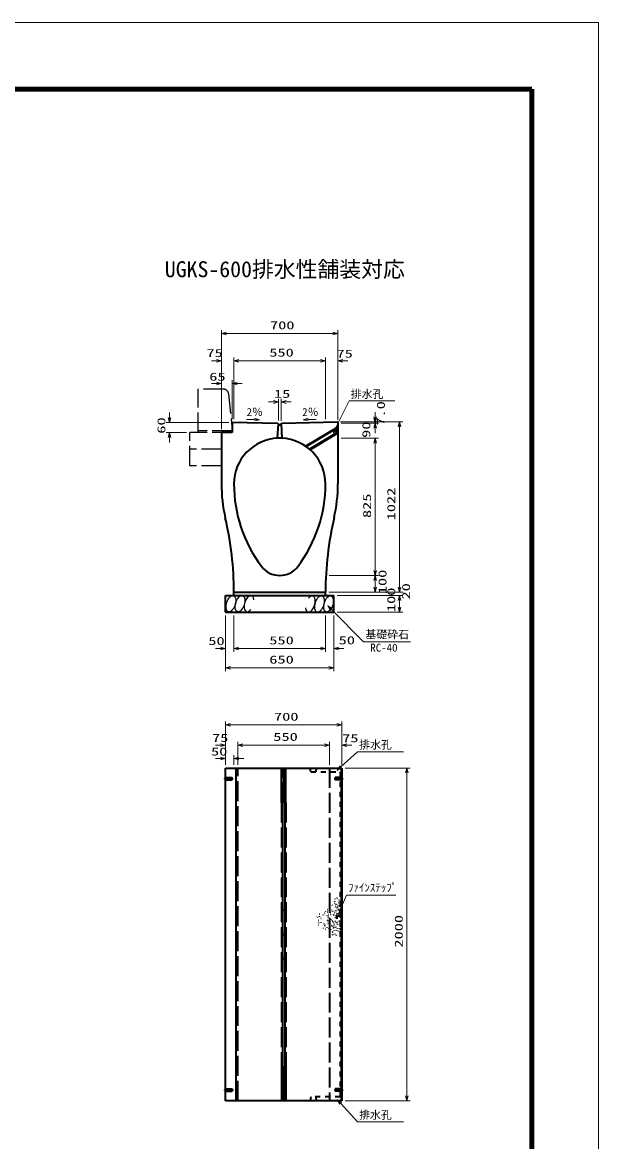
# Model space of a CAD drawing. Units: millimetres on the paper. Extents: x 0 to 841, y 0 to 594.
# Drawn here: x 667.9 to 841, y 257.8 to 594 of the extents above; entities that cross this region are included whole.
import ezdxf
from ezdxf.enums import TextEntityAlignment as Align

# ---------------------------------------------------------------- set-up
doc = ezdxf.new("R2010")
doc.units = ezdxf.units.MM
for name, pattern in [('DASHED', [7.5, 6, -1.5]), ('USER1', [18.5, 12, -1.5, 3.5, -1.5]), ('USER2', [3, 1.5, -1.5])]:
    doc.linetypes.add(name, pattern=pattern)
for name, color, linetype, lineweight in [('D-BMK（構造物基準線）', 2, 'USER1', 18), ('D-STR-DIM（寸法）', 7, 'Continuous', 13), ('D-STR-HTXT(基礎砕石-旗)', 7, 'Continuous', 13), ('D-STR-HTXT（WS-旗）', 7, 'Continuous', 13), ('D-STR-HTXT（旗上げ）', 7, 'Continuous', 13), ('D-STR-STRF(グリ)', 7, 'Continuous', 25), ('D-STR-STRF(歩車)', 7, 'DASHED', 25), ('D-STR（構造物WS）', 1, 'Continuous', 35), ('D-STR（構造物）', 1, 'Continuous', 35), ('D-TTL-LINE（区切線）', 7, 'Continuous', 18), ('D-TTL（外枠）', 2, 'Continuous', 140)]:
    doc.layers.add(name, color=color, linetype=linetype, lineweight=lineweight)
doc.layers.add('D-STR-TXT(文字)', color=7, linetype='Continuous')
doc.styles.add('ＭＳ ゴシック', font='')
doc.styles.get('ＭＳ ゴシック').set_extended_font_data('MS Gothic')

# ---------------------------------------------------------------- blocks, each defined once
blk = doc.blocks.new('_Open30')
at = {"color": 7, "linetype": 'Continuous', "lineweight": 13}
for p, q in [((-1, 0.2679), (0, 0)), ((0, 0), (-1, -0.2679)), ((0, 0), (-1, 0))]:
    blk.add_line(p, q, dxfattribs=at)

msp = doc.modelspace()

# ---------------------------------------------------------------- linework, layer by layer
at = {"layer": 'D-BMK（構造物基準線）'}
for p, q in [((728.452, 366.759), (731.301, 366.759)), ((764.376, 366.759), (761.526, 366.759)), ((728.452, 273.259), (731.301, 273.259)), ((764.376, 273.259), (761.526, 273.259))]:
    msp.add_line(p, q, dxfattribs=at)
at = {"layer": 'D-STR-DIM（寸法）'}
for p, q in [((727.714, 493.341), (727.714, 501.549)), ((762.714, 493.341), (762.714, 501.549)), ((729.214, 500.549), (761.214, 500.549)), ((726.214, 492.341), (724.714, 492.341)), ((727.714, 471.809), (727.714, 493.341)), ((731.464, 474.884), (731.464, 493.341)), ((731.464, 474.794), (731.464, 493.341)), ((732.964, 492.341), (734.464, 492.341)), ((732.964, 492.341), (757.464, 492.341)), ((757.464, 492.341), (755.964, 492.341)), ((758.964, 474.884), (758.964, 493.341)), ((758.964, 474.804), (758.964, 493.341)), ((762.714, 474.621), (762.714, 493.341)), ((764.214, 492.341), (765.714, 492.341)), ((726.214, 485.531), (724.714, 485.531)), ((727.714, 471.809), (727.714, 486.531)), ((730.964, 474.809), (730.964, 486.531)), ((732.464, 485.531), (733.964, 485.531)), ((744.821, 474.367), (744.821, 480.96)), ((745.613, 474.351), (745.613, 480.96)), ((743.321, 479.96), (741.821, 479.96)), ((747.113, 479.96), (748.613, 479.96)), ((712.13, 475.309), (712.13, 476.809)), ((735.269, 474.721), (737.63, 474.673)), ((756.12, 474.703), (753.759, 474.656)), ((773.907, 475.454), (773.907, 476.954)), ((773.907, 475.121), (773.907, 476.621)), ((729.964, 473.809), (711.13, 473.809)), ((717.214, 470.809), (711.13, 470.809)), ((763.464, 473.954), (774.907, 473.954)), ((763.714, 473.621), (774.907, 473.621)), ((763.714, 473.621), (774.907, 473.621)), ((764.464, 473.954), (782.167, 473.954)), ((773.907, 472.121), (773.907, 470.621)), ((781.167, 424.353), (781.167, 472.454)), ((712.13, 469.309), (712.13, 467.809)), ((763.714, 469.104), (774.907, 469.104)), ((763.714, 469.104), (774.907, 469.104)), ((773.907, 429.354), (773.907, 467.604)), ((773.907, 467.604), (773.907, 466.104)), ((760.101, 427.854), (774.907, 427.854)), ((760.101, 427.854), (774.907, 427.854)), ((773.907, 424.353), (773.907, 426.354)), ((781.167, 424.353), (781.167, 425.853)), ((759.964, 422.853), (782.167, 422.853)), ((759.964, 422.853), (774.907, 422.853)), ((759.964, 422.853), (782.167, 422.853)), ((762.464, 421.853), (782.167, 421.853)), ((762.464, 421.853), (782.167, 421.853)), ((781.167, 418.353), (781.167, 420.353)), ((781.167, 420.353), (781.167, 418.853)), ((728.965, 415.853), (728.965, 404.886)), ((731.465, 415.853), (731.465, 404.886)), ((731.465, 415.853), (731.465, 404.886)), ((758.964, 415.853), (758.964, 404.886)), ((758.964, 415.853), (758.964, 404.886)), ((761.464, 415.853), (761.464, 404.886)), ((762.464, 416.853), (782.167, 416.853)), ((727.465, 405.886), (725.965, 405.886)), ((728.965, 404.886), (728.965, 399.113)), ((732.965, 405.886), (734.465, 405.886)), ((732.965, 405.886), (757.464, 405.886)), ((757.464, 405.886), (755.964, 405.886)), ((761.464, 404.886), (761.464, 399.113)), ((762.964, 405.886), (764.464, 405.886)), ((730.465, 400.113), (759.964, 400.113)), ((728.914, 377.906), (728.914, 383.956)), ((763.914, 377.906), (763.914, 383.956)), ((730.414, 382.956), (762.414, 382.956)), ((727.414, 376.906), (725.914, 376.906)), ((728.914, 371.009), (728.914, 377.906)), ((732.664, 371.009), (732.664, 377.906)), ((732.664, 371.009), (732.664, 377.906)), ((734.164, 376.906), (735.664, 376.906)), ((734.164, 376.906), (758.664, 376.906)), ((758.664, 376.906), (757.164, 376.906)), ((760.164, 371.009), (760.164, 377.906)), ((760.164, 371.009), (760.164, 377.906)), ((763.914, 370.979), (763.914, 377.906)), ((765.414, 376.906), (766.914, 376.906)), ((764.914, 370.009), (784.417, 370.009)), ((783.417, 271.509), (783.417, 368.509)), ((764.914, 270.009), (784.417, 270.009))]:
    msp.add_line(p, q, dxfattribs=at)
at = {"layer": 'D-STR-HTXT(基礎砕石-旗)'}
msp.add_lwpolyline([(784.508, 407.88), (770.405, 407.88), (760.682, 417.697)], dxfattribs=at)
at = {"layer": 'D-STR-HTXT（WS-旗）'}
for points in [[(779.841, 480.264), (766.053, 480.264), (762.012, 472.053)], [(782.368, 374.905), (768.579, 374.905), (763.621, 370.317)], [(782.368, 263.711), (768.579, 263.711), (763.532, 269.243)]]:
    msp.add_lwpolyline(points, dxfattribs=at)
at = {"layer": 'D-STR-HTXT（旗上げ）'}
for p, q in [((728.914, 371.009), (728.914, 373.893)), ((731.414, 371.009), (731.414, 373.893)), ((727.414, 372.893), (725.914, 372.893)), ((732.914, 372.893), (734.414, 372.893))]:
    msp.add_line(p, q, dxfattribs=at)
msp.add_lwpolyline([(780.086, 331.797), (765.256, 331.797), (762.757, 326.047)], dxfattribs=at)
at = {"layer": 'D-STR-STRF(グリ)'}
for centre, major_axis in [((730.559, 419.377), (0.79, 2.421)), ((733.281, 419.377), (0.79, 2.421)), ((757.169, 419.296), (-0.771, -2.427)), ((759.89, 419.317), (-0.771, -2.427))]:
    msp.add_ellipse(centre, major_axis=major_axis, ratio=0.5139, dxfattribs=at)
for centre, major_axis in [((736.021, 419.377), (0.79, 2.421)), ((754.428, 419.274), (-0.771, -2.427))]:
    msp.add_ellipse(centre, major_axis=major_axis, ratio=0.5139, start_param=5.3575563, end_param=10.3750652, dxfattribs=at)
at = {"layer": 'D-STR-STRF(歩車)'}
for p, q in [((720.714, 470.809), (720.714, 483.809)), ((728.357, 483.809), (720.714, 483.809)), ((729.849, 482.458), (730.964, 471.309)), ((718.214, 460.809), (718.214, 470.809)), ((730.964, 470.809), (718.214, 470.809)), ((730.964, 471.309), (720.714, 471.309)), ((727.714, 460.789), (727.714, 470.789)), ((727.714, 465.789), (718.214, 465.809)), ((727.714, 460.789), (718.214, 460.809))]:
    msp.add_line(p, q, dxfattribs=at)
msp.add_arc((728.357, 482.309), 1.5, 5.71077, 89.99998, dxfattribs=at)
at = {"layer": 'D-STR（構造物WS）'}
for p, q in [((752.984, 466.698), (762.557, 472.441)), ((753.119, 466.604), (762.139, 472.016)), ((762.639, 470.859), (754.177, 465.781)), ((762.639, 472.359), (762.139, 472.059)), ((762.139, 472.059), (762.139, 470.859)), ((762.139, 470.859), (762.639, 470.859)), ((762.639, 472.359), (762.392, 472.606)), ((762.639, 472.359), (762.639, 470.559)), ((762.639, 470.567), (754.375, 465.608)), ((762.639, 470.559), (762.336, 470.384))]:
    msp.add_line(p, q, dxfattribs=at)
at = {"layer": 'D-STR（構造物WS）', "linetype": 'USER2'}
for p, q in [((754.565, 368.809), (754.407, 370.009)), ((756.167, 368.809), (756.314, 370.009)), ((754.565, 368.809), (763.339, 368.809)), ((763.339, 368.809), (763.339, 271.209)), ((754.565, 271.209), (754.407, 270.009)), ((763.339, 271.209), (754.565, 271.209)), ((756.314, 270.009), (756.167, 271.209))]:
    msp.add_line(p, q, dxfattribs=at)
at = {"layer": 'D-STR（構造物）'}
for p, q in [((730.964, 470.809), (727.714, 470.809)), ((727.714, 470.789), (727.714, 455.321)), ((730.964, 473.894), (744.589, 473.621)), ((730.964, 473.894), (730.964, 470.809)), ((744.589, 469.09), (744.822, 473.356)), ((744.822, 473.367), (744.59, 473.621)), ((745.067, 473.117), (745.212, 473.117)), ((745.357, 473.117), (745.212, 473.117)), ((745.607, 473.367), (745.839, 473.621)), ((745.608, 473.368), (745.839, 469.09)), ((745.839, 473.621), (762.464, 473.954)), ((762.714, 473.709), (762.464, 473.954)), ((762.714, 473.709), (762.714, 455.354)), ((728.965, 421.853), (761.464, 421.853)), ((728.965, 416.853), (728.965, 421.853)), ((731.465, 422.853), (758.964, 422.854)), ((731.465, 421.853), (731.465, 422.854)), ((758.964, 421.853), (758.964, 422.854)), ((761.464, 416.853), (761.464, 421.853)), ((728.965, 416.853), (761.464, 416.853)), ((728.914, 270.009), (728.914, 370.009)), ((728.914, 370.009), (763.914, 370.009)), ((732.164, 270.009), (732.164, 370.009)), ((745.789, 359.661), (745.789, 370.009)), ((745.789, 359.661), (745.789, 370.009)), ((746.289, 370.009), (746.414, 360.036)), ((746.539, 370.009), (746.414, 360.036)), ((747.039, 359.661), (747.039, 370.009)), ((763.664, 370.009), (763.664, 270.009)), ((763.914, 370.009), (763.914, 270.009)), ((746.039, 359.661), (746.039, 280.358)), ((746.789, 359.661), (746.789, 280.358)), ((761.682, 329.886), (761.735, 329.833)), ((761.735, 329.833), (761.788, 329.886)), ((761.796, 330.741), (761.868, 330.722)), ((762.421, 330.916), (762.479, 330.964)), ((762.479, 330.964), (762.527, 330.907)), ((762.961, 329.55), (762.98, 329.478)), ((762.997, 330.41), (763.072, 330.41)), ((763.344, 330.025), (763.397, 330.078)), ((763.397, 330.078), (763.45, 330.025)), ((747.039, 327.268), (745.789, 327.268)), ((758.701, 326.406), (758.775, 326.412)), ((759.01, 326.913), (759.029, 326.985)), ((759.482, 327.496), (759.429, 327.549)), ((759.458, 326.788), (759.523, 326.826)), ((759.482, 327.496), (759.535, 327.549)), ((759.898, 327.673), (759.861, 327.737)), ((760.274, 326.675), (760.248, 326.605)), ((760.863, 327.293), (760.806, 327.245)), ((761.028, 328.75), (761.021, 328.825)), ((761.049, 326.957), (761.11, 326.914)), ((761.11, 326.914), (761.067, 326.853)), ((761.316, 328.152), (761.245, 328.178)), ((761.691, 326.556), (761.766, 326.55)), ((761.775, 329.164), (761.71, 329.126)), ((761.728, 328.036), (761.76, 327.968)), ((761.945, 328.341), (761.884, 328.298)), ((761.945, 328.341), (761.988, 328.279)), ((762.056, 326.928), (762.131, 326.928)), ((762.075, 327.098), (762.062, 327.172)), ((762.162, 329.014), (762.088, 329.027)), ((762.3, 326.406), (762.227, 326.386)), ((762.379, 328.164), (762.44, 328.207)), ((762.488, 327.737), (762.413, 327.743)), ((762.44, 328.207), (762.483, 328.146)), ((762.462, 326.369), (762.523, 326.326)), ((762.523, 326.326), (762.48, 326.264)), ((762.501, 328.943), (762.526, 329.013)), ((762.709, 328.267), (762.777, 328.299)), ((762.831, 327.321), (762.783, 327.378)), ((762.942, 327.263), (762.881, 327.22)), ((762.98, 329.478), (762.908, 329.458)), ((762.985, 327.202), (762.942, 327.263)), ((763.098, 328.64), (763.111, 328.714)), ((763.111, 328.714), (763.184, 328.701)), ((763.143, 326.413), (763.217, 326.426)), ((763.234, 327.211), (763.16, 327.224)), ((763.217, 326.426), (763.23, 326.352)), ((763.221, 327.137), (763.234, 327.211)), ((763.225, 327.589), (763.262, 327.654)), ((763.262, 327.654), (763.327, 327.616)), ((763.292, 328.84), (763.354, 328.883)), ((763.354, 328.883), (763.397, 328.822)), ((756.417, 325.169), (756.398, 325.096)), ((756.834, 322.937), (756.814, 322.864)), ((756.869, 324.292), (756.944, 324.292)), ((756.973, 323.575), (756.916, 323.527)), ((757.1, 325.392), (757.042, 325.344)), ((757.148, 325.335), (757.1, 325.392)), ((757.257, 326.082), (757.182, 326.088)), ((757.693, 324.838), (757.618, 324.838)), ((757.638, 323.587), (757.703, 323.624)), ((757.703, 323.624), (757.665, 323.689)), ((758.072, 324.453), (758.019, 324.506)), ((758.222, 325.791), (758.228, 325.866)), ((758.44, 324.754), (758.472, 324.822)), ((758.533, 323.091), (758.513, 323.164)), ((758.717, 323.004), (758.652, 322.966)), ((758.717, 323.004), (758.754, 322.939)), ((759.476, 325.698), (759.508, 325.63)), ((759.578, 324.15), (759.578, 324.075)), ((759.653, 324.15), (759.578, 324.15)), ((759.714, 323.379), (759.785, 323.354)), ((759.751, 325.201), (759.808, 325.25)), ((759.808, 325.25), (759.857, 325.192)), ((759.966, 325.939), (759.891, 325.945)), ((760.046, 324.023), (760.026, 324.095)), ((760.326, 324.695), (760.401, 324.695)), ((760.428, 323.63), (760.36, 323.599)), ((760.401, 324.695), (760.401, 324.62)), ((760.46, 323.562), (760.428, 323.63)), ((760.525, 325.961), (760.457, 325.929)), ((760.525, 325.961), (760.493, 326.029)), ((760.727, 324.364), (760.674, 324.311)), ((761.006, 324.128), (760.949, 324.08)), ((761.006, 324.128), (761.054, 324.071)), ((761.213, 325.855), (761.164, 325.913)), ((761.191, 323.793), (761.253, 323.749)), ((761.253, 323.749), (761.209, 323.688)), ((761.465, 325.816), (761.4, 325.779)), ((761.427, 325.881), (761.465, 325.816)), ((761.586, 323.162), (761.511, 323.162)), ((761.512, 322.786), (761.531, 322.714)), ((761.908, 323.385), (761.834, 323.392)), ((761.905, 325.209), (761.868, 325.144)), ((761.896, 323.8), (761.953, 323.848)), ((761.953, 323.848), (761.905, 323.905)), ((762.069, 325.59), (762.141, 325.609)), ((762.141, 325.609), (762.122, 325.682)), ((762.328, 324.853), (762.315, 324.779)), ((762.442, 323.241), (762.37, 323.222)), ((762.462, 323.615), (762.39, 323.634)), ((762.462, 323.169), (762.442, 323.241)), ((762.443, 323.542), (762.462, 323.615)), ((762.583, 325.043), (762.521, 325)), ((762.583, 325.043), (762.626, 324.981)), ((762.628, 322.884), (762.686, 322.932)), ((762.686, 322.932), (762.638, 322.989)), ((763.023, 324.055), (763.085, 324.098)), ((763.085, 324.098), (763.128, 324.037)), ((763.273, 325.358), (763.199, 325.345)), ((763.286, 325.284), (763.273, 325.358)), ((763.376, 324.046), (763.363, 323.972)), ((763.382, 322.849), (763.375, 322.775)), ((763.515, 325.188), (763.454, 325.231)), ((763.472, 325.126), (763.515, 325.188)), ((746.039, 320.009), (746.789, 320.009)), ((758.079, 322.627), (758.053, 322.556)), ((758.298, 321.98), (758.33, 321.912)), ((758.821, 321.556), (758.878, 321.604)), ((758.841, 322.535), (758.894, 322.588)), ((758.878, 321.604), (758.927, 321.547)), ((759.457, 322.043), (759.477, 322.115)), ((759.977, 321.881), (759.984, 321.806)), ((760.503, 321.509), (760.503, 321.434)), ((760.619, 321.216), (760.566, 321.163)), ((760.759, 322.613), (760.691, 322.582)), ((760.791, 322.545), (760.759, 322.613)), ((761.048, 320.685), (760.973, 320.685)), ((761.033, 319.906), (761.001, 319.838)), ((761.037, 322.511), (761.011, 322.441)), ((761.048, 320.76), (761.048, 320.685)), ((761.379, 321.961), (761.307, 321.981)), ((761.398, 319.923), (761.345, 319.976)), ((761.345, 319.87), (761.398, 319.923)), ((761.36, 321.889), (761.379, 321.961)), ((761.531, 322.714), (761.459, 322.694)), ((761.602, 321.278), (761.545, 321.23)), ((761.602, 321.278), (761.554, 321.336)), ((761.692, 321.203), (761.692, 321.278)), ((761.8, 322.013), (761.747, 322.066)), ((761.747, 321.96), (761.8, 322.013)), ((761.853, 320.182), (761.906, 320.129)), ((762.116, 321.56), (762.048, 321.591)), ((762.056, 322.339), (762.131, 322.339)), ((762.154, 319.707), (762.222, 319.676)), ((762.222, 319.676), (762.191, 319.608)), ((762.224, 321.202), (762.298, 321.196)), ((762.298, 321.196), (762.292, 321.121)), ((762.569, 321.731), (762.496, 321.75)), ((762.569, 321.731), (762.549, 321.658)), ((762.792, 321.048), (762.735, 320.999)), ((762.744, 321.105), (762.792, 321.048)), ((763.153, 321.728), (763.159, 321.803)), ((763.259, 319.844), (763.266, 319.919)), ((763.349, 321.576), (763.301, 321.633)), ((763.398, 319.643), (763.455, 319.692)), ((763.455, 319.692), (763.407, 319.749)), ((763.481, 320.891), (763.488, 320.965)), ((745.789, 312.75), (747.039, 312.75)), ((745.789, 280.358), (745.789, 270.009)), ((746.289, 270.009), (746.414, 279.983)), ((746.289, 270.009), (746.414, 279.983)), ((746.539, 270.009), (746.414, 279.983)), ((746.539, 270.009), (746.414, 279.983)), ((747.039, 280.358), (747.039, 270.009)), ((763.914, 270.009), (728.914, 270.009))]:
    msp.add_line(p, q, dxfattribs=at)
at = {"layer": 'D-STR（構造物）', "linetype": 'DASHED'}
for p, q in [((732.664, 270.009), (732.664, 370.009)), ((746.039, 359.661), (746.039, 370.009)), ((746.789, 359.661), (746.789, 370.009)), ((760.164, 370.009), (760.164, 270.009)), ((728.914, 367.109), (730.914, 367.109)), ((730.914, 366.409), (730.914, 367.109)), ((761.914, 366.409), (761.914, 367.109)), ((763.914, 367.109), (761.914, 367.109)), ((728.914, 366.409), (730.914, 366.409)), ((763.914, 366.409), (761.914, 366.409)), ((745.789, 359.661), (745.789, 280.358)), ((747.039, 359.661), (747.039, 280.358)), ((746.039, 280.358), (746.039, 270.009)), ((746.789, 280.358), (746.789, 270.009)), ((728.914, 273.609), (730.914, 273.609)), ((728.914, 272.909), (730.914, 272.909)), ((730.914, 273.609), (730.914, 272.909)), ((763.914, 273.609), (761.914, 273.609)), ((761.914, 273.609), (761.914, 272.909)), ((763.914, 272.909), (761.914, 272.909))]:
    msp.add_line(p, q, dxfattribs=at)
at = {"layer": 'D-STR（構造物）'}
for centre, radius, start, end in [((745.067, 473.367), 0.25, 180, 270), ((745.357, 473.367), 0.25, 270, 0), ((745.214, 455.354), 13.75, 92.60498, 179.99998), ((745.214, 455.353), 13.75, 0.00066, 87.39321), ((772.714, 455.354), 45, 180, 193.07082), ((772.714, 455.354), 41.25, 180, 216.87), ((717.714, 455.354), 41.25, 323.12999, 0), ((717.714, 455.354), 45, 346.92918, 0), ((631.715, 422.618), 99.75, 0.13536, 13.0708), ((858.714, 422.618), 99.75, 166.92918, 179.86464), ((745.214, 434.729), 6.875, 216.86998, 323.12997), ((746.414, 359.661), 0.375, 0, 180), ((746.414, 280.358), 0.375, 180, 0)]:
    msp.add_arc(centre, radius, start, end, dxfattribs=at)
at = {"layer": 'D-STR（構造物）', "linetype": 'DASHED'}
for centre, radius, start, end in [((745.217, 455.285), 13.818, 87.41724, 92.60177), ((746.414, 359.661), 0.625, 0, 180), ((746.414, 280.358), 0.625, 180, 0)]:
    msp.add_arc(centre, radius, start, end, dxfattribs=at)
at = {"layer": 'D-TTL-LINE（区切線）'}
for p, q in [((841, 594), (0, 594)), ((841, 0), (841, 594))]:
    msp.add_line(p, q, dxfattribs=at)
at = {"layer": 'D-TTL（外枠）'}
for p, q in [((820.9, 573.9), (20.1, 573.9)), ((820.9, 20.1), (820.9, 573.9))]:
    msp.add_line(p, q, dxfattribs=at)

# ---------------------------------------------------------------- block references
at = {"layer": 'D-STR-DIM（寸法）', "xscale": 1.5, "yscale": 1.5}
for p, rotation in [((727.714, 500.549), 180), ((731.464, 492.341), 180), ((731.464, 492.341), 180), ((762.714, 492.341), 180), ((730.964, 485.531), 180), ((745.613, 479.96), 180), ((712.13, 473.809), 270), ((739.13, 474.643), 358.85424), ((752.259, 474.626), 181.14576), ((773.907, 473.954), 270), ((773.907, 473.621), 270), ((712.13, 470.809), 90), ((773.907, 473.621), 90), ((781.167, 473.954), 90), ((773.907, 469.104), 90), ((773.907, 469.104), 90), ((773.907, 427.854), 270), ((773.907, 427.854), 90), ((773.907, 422.853), 270), ((781.167, 422.853), 270), ((781.167, 422.853), 270), ((781.167, 421.853), 90), ((781.167, 421.853), 90), ((781.167, 416.853), 270), ((731.465, 405.886), 180), ((731.465, 405.886), 180), ((761.464, 405.886), 180), ((728.965, 400.113), 180), ((728.914, 382.956), 180), ((732.664, 376.906), 180), ((732.664, 376.906), 180), ((763.914, 376.906), 180), ((783.417, 370.009), 90), ((783.417, 270.009), 270)]:
    msp.add_blockref('_Open30', p, dxfattribs=dict(at, rotation=rotation))
for p in [(762.714, 500.549), (727.714, 492.341), (758.964, 492.341), (758.964, 492.341), (727.714, 485.531), (744.821, 479.96), (728.965, 405.886), (758.964, 405.886), (758.964, 405.886), (761.464, 400.113), (763.914, 382.956), (728.914, 376.906), (760.164, 376.906), (760.164, 376.906)]:
    msp.add_blockref('_Open30', p, dxfattribs=at)
at = {"layer": 'D-STR-HTXT(基礎砕石-旗)', "xscale": 1.5, "yscale": 1.5, "rotation": 134.72505}
msp.add_blockref('_Open30', (759.626, 418.763), dxfattribs=at)
at = {"layer": 'D-STR-HTXT（WS-旗）', "xscale": 1.5, "yscale": 1.5}
for p, rotation in [((761.35, 470.707), 243.798), ((762.521, 369.298), 222.78711), ((762.521, 270.351), 132.37661)]:
    msp.add_blockref('_Open30', p, dxfattribs=dict(at, rotation=rotation))
at = {"layer": 'D-STR-HTXT（旗上げ）', "xscale": 1.5, "yscale": 1.5}
msp.add_blockref('_Open30', (728.914, 372.893), dxfattribs=at)
for p, rotation in [((731.414, 372.893), 180), ((762.159, 324.671), 246.50838)]:
    msp.add_blockref('_Open30', p, dxfattribs=dict(at, rotation=rotation))

# ---------------------------------------------------------------- texts
at = {"layer": 'D-STR-DIM（寸法）', "style": 'ＭＳ ゴシック', "width": 1.5}
for s, p in [('700', (742.298, 501.087)), ('75', (723.195, 492.735)), ('550', (742.089, 492.878)), ('75', (762.279, 492.564)), ('65', (724.059, 485.634)), ('15', (743.504, 480.498)), ('50', (723.767, 406.253)), ('550', (742.09, 406.424)), ('50', (762.916, 406.461)), ('650', (742.09, 400.65)), ('700', (743.497, 383.494)), ('75', (724.894, 377.124)), ('550', (743.289, 377.443)), ('75', (763.978, 377.03))]:
    msp.add_text(s, height=2.405, dxfattribs=at).set_placement(p, align=Align.BOTTOM_LEFT)
at = {"layer": 'D-STR-DIM（寸法）', "style": 'ＭＳ ゴシック'}
for rotation, p in [(0.01, (735.276, 475.019)), (359.99, (751.977, 475.016))]:
    msp.add_text('2％', height=2.405, rotation=rotation, dxfattribs=at).set_placement(p, align=Align.BOTTOM_LEFT)
at = {"layer": 'D-STR-DIM（寸法）', "style": 'ＭＳ ゴシック', "width": 1.5}
for s, p in [('7.0', (777.52, 472.852)), ('60', (711.593, 470.434)), ('90', (773.141, 469.179)), ('1022', (780.63, 444.407)), ('825', (773.369, 445.099)), ('100', (778.015, 422.225)), ('100', (780.63, 416.853)), ('20', (785.081, 420.635)), ('2000', (782.88, 316.051))]:
    msp.add_text(s, height=2.405, rotation=90, dxfattribs=at).set_placement(p, align=Align.BOTTOM_LEFT)
at = {"layer": 'D-STR-HTXT(基礎砕石-旗)', "style": 'ＭＳ ゴシック'}
for s, p in [('基礎砕石', (770.94, 408.217)), ('RC-40', (772.428, 404.23))]:
    msp.add_text(s, height=2.405, dxfattribs=at).set_placement(p, align=Align.BOTTOM_LEFT)
at = {"layer": 'D-STR-HTXT（WS-旗）', "style": 'ＭＳ ゴシック'}
for p in [(766.534, 480.416), (769.06, 375.057), (769.06, 263.863)]:
    msp.add_text('排水孔', height=2.405, dxfattribs=at).set_placement(p, align=Align.BOTTOM_LEFT)
at = {"layer": 'D-STR-HTXT（旗上げ）', "style": 'ＭＳ ゴシック', "width": 1.5}
msp.add_text('50', height=2.405, dxfattribs=at).set_placement((724.581, 373.027), align=Align.BOTTOM_LEFT)
at = {"layer": 'D-STR-HTXT（旗上げ）', "style": 'ＭＳ ゴシック'}
msp.add_text('ﾌｧｲﾝｽﾃｯﾌﾟ', height=2.405, dxfattribs=at).set_placement((765.736, 332.123), align=Align.BOTTOM_LEFT)
at = {"layer": 'D-STR-TXT(文字)', "style": 'ＭＳ ゴシック'}
msp.add_text('UGKS-600排水性舗装対応', height=4.811, dxfattribs=at).set_placement((710.701, 516.001), align=Align.BOTTOM_LEFT)

doc.saveas('drawing.dxf')
